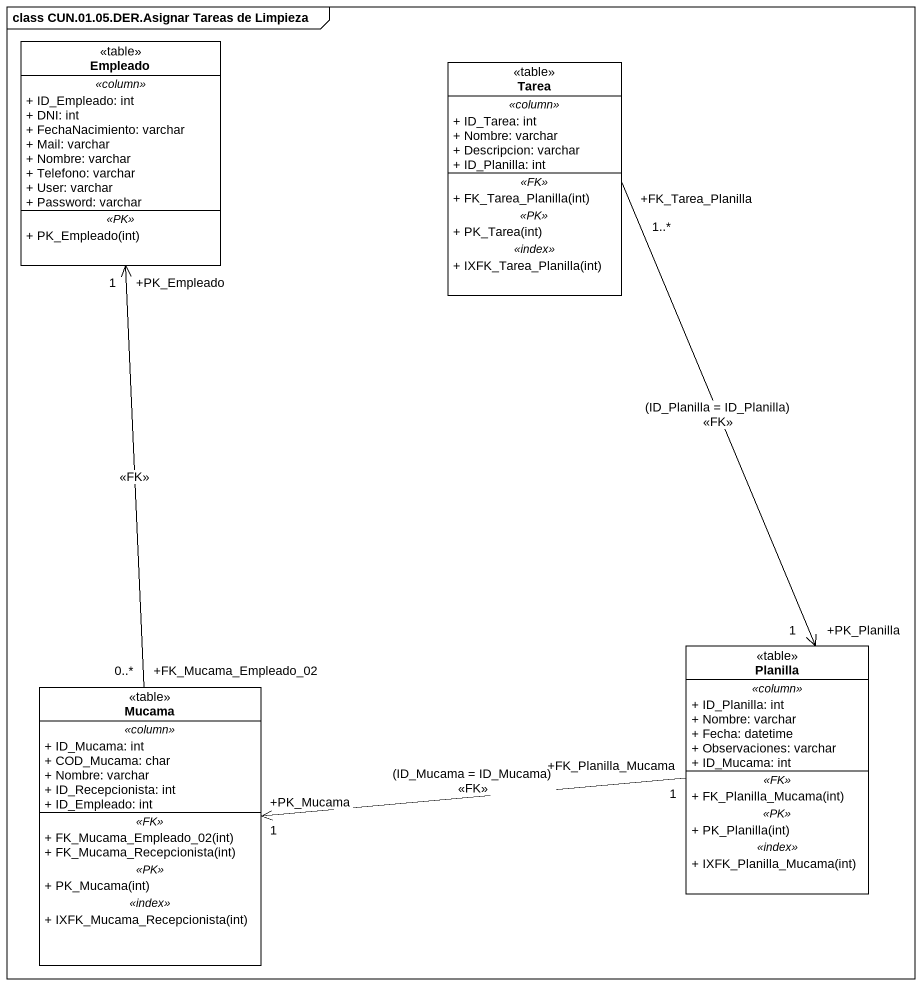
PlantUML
@startuml
mainframe class CUN.01.05.DER.Asignar Tareas de Limpieza
hide circle
hide empty members
skinparam classAttributeIconSize 0
class Empleado <<table>> {
  .. <<column>> ..
  + ID_Empleado: int
  + DNI: int
  + FechaNacimiento: varchar
  + Mail: varchar
  + Nombre: varchar
  + Telefono: varchar
  + User: varchar
  + Password: varchar
  .. <<PK>> ..
  + PK_Empleado(int)
}
class Tarea <<table>> {
  .. <<column>> ..
  + ID_Tarea: int
  + Nombre: varchar
  + Descripcion: varchar
  + ID_Planilla: int
  .. <<FK>> ..
  + FK_Tarea_Planilla(int)
  .. <<PK>> ..
  + PK_Tarea(int)
  .. <<index>> ..
  + IXFK_Tarea_Planilla(int)
}
class Planilla <<table>> {
  .. <<column>> ..
  + ID_Planilla: int
  + Nombre: varchar
  + Fecha: datetime
  + Observaciones: varchar
  + ID_Mucama: int
  .. <<FK>> ..
  + FK_Planilla_Mucama(int)
  .. <<PK>> ..
  + PK_Planilla(int)
  .. <<index>> ..
  + IXFK_Planilla_Mucama(int)
}
class Mucama <<table>> {
  .. <<column>> ..
  + ID_Mucama: int
  + COD_Mucama: char
  + Nombre: varchar
  + ID_Recepcionista: int
  + ID_Empleado: int
  .. <<FK>> ..
  + FK_Mucama_Empleado_02(int)
  + FK_Mucama_Recepcionista(int)
  .. <<PK>> ..
  + PK_Mucama(int)
  .. <<index>> ..
  + IXFK_Mucama_Recepcionista(int)
}
Tarea "+FK_Tarea_Planilla\n1..*" --> "+PK_Planilla\n1" Planilla : (ID_Planilla = ID_Planilla)\n<<FK>>
Planilla "+FK_Planilla_Mucama\n1" -left-> "+PK_Mucama\n1" Mucama : (ID_Mucama = ID_Mucama)\n<<FK>>
Mucama "+FK_Mucama_Empleado_02\n0..*" -up-> "+PK_Empleado\n1" Empleado : <<FK>>
@enduml
